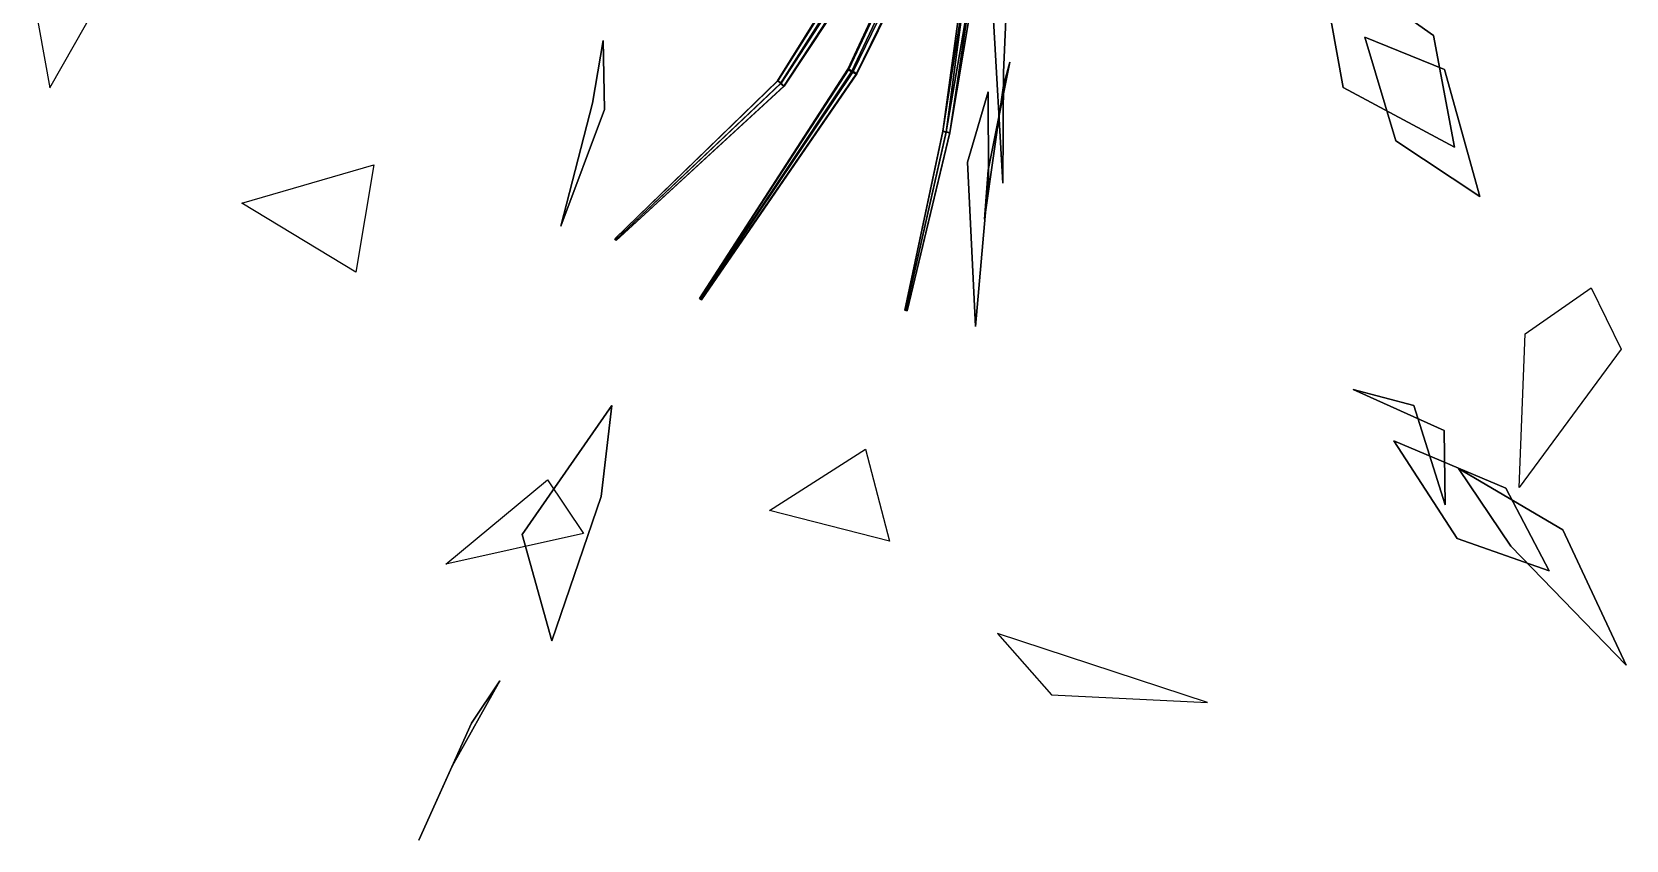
# Model space of a CAD drawing. Extents: x -4.17 to 3.96, y -4.63 to 4.19.
# Drawn here: x -3.78 to 2.42, y -4.63 to -1.49 of the extents above; entities that cross this region are included whole.
import ezdxf

# ---------------------------------------------------------------- set-up
doc = ezdxf.new("R2010")
doc.units = 0
doc.header["$MEASUREMENT"] = 0
for name, color, linetype in [('2D_PLAN', 7, 'CONTINUOUS'), ('BARK_DEC3', 35, 'CONTINUOUS'), ('LEAVES_DEC3', 64, 'CONTINUOUS')]:
    doc.layers.add(name, color=color, linetype=linetype)

msp = doc.modelspace()

# ---------------------------------------------------------------- linework, layer by layer
at = {"layer": '2D_PLAN'}
for p, q in [((-3.7773, -1.3152), (-3.7074, -1.7039)), ((-3.7074, -1.7039), (-3.5209, -1.375)), ((-2.9613, -2.1522), (-2.4483, -2.0028)), ((-2.4483, -2.0028), (-2.5183, -2.4213)), ((-2.5183, -2.4213), (-2.9613, -2.1522)), ((2.0286, -2.6604), (2.2851, -2.4811)), ((2.2851, -2.4811), (2.4017, -2.7202)), ((2.0053, -3.2583), (2.0286, -2.6604)), ((2.4017, -2.7202), (2.0053, -3.2583)), ((-0.9094, -3.348), (-0.5363, -3.1088)), ((-0.5363, -3.1088), (-0.443, -3.4675)), ((-2.1685, -3.5572), (-1.7721, -3.2284)), ((-1.7721, -3.2284), (-1.6322, -3.4376)), ((-0.443, -3.4675), (-0.9094, -3.348)), ((-1.6322, -3.4376), (-2.1685, -3.5572)), ((0.7928, -4.0953), (-0.0233, -3.8263)), ((-0.0233, -3.8263), (0.1866, -4.0654)), ((0.1866, -4.0654), (0.7928, -4.0953))]:
    msp.add_line(p, q, dxfattribs=at)
at = {"layer": 'BARK_DEC3'}
for points in [[(-0.8667, -1.6873, 8.8466), (-0.8785, -1.6765, 8.8562), (-0.304, -0.753, 8.6994), (-0.2829, -0.7657, 8.6765)], [(-0.8785, -1.6765, 8.8562), (-0.8771, -1.6757, 8.8748), (-0.2958, -0.7534, 8.7317), (-0.304, -0.753, 8.6994)], [(-0.8771, -1.6757, 8.8748), (-0.8639, -1.6857, 8.8838), (-0.2664, -0.7666, 8.7413), (-0.2958, -0.7534, 8.7317)], [(-0.8535, -1.6973, 8.8555), (-0.8667, -1.6873, 8.8466), (-0.2829, -0.7657, 8.6765), (-0.2535, -0.7789, 8.6859)], [(-0.8639, -1.6857, 8.8838), (-0.8521, -1.6965, 8.8742), (-0.2452, -0.7794, 8.7184), (-0.2664, -0.7666, 8.7413)], [(-0.8521, -1.6965, 8.8742), (-0.8535, -1.6973, 8.8555), (-0.2535, -0.7789, 8.6859), (-0.2452, -0.7794, 8.7184)], [(-0.605, -1.6313, 7.5545), (-0.6016, -1.6309, 7.5757), (-0.2096, -0.7966, 7.4814), (-0.2179, -0.7966, 7.4494)], [(-0.5908, -1.6409, 7.5416), (-0.605, -1.6313, 7.5545), (-0.2179, -0.7966, 7.4494), (-0.1961, -0.8069, 7.4265)], [(-0.6016, -1.6309, 7.5757), (-0.5839, -1.64, 7.584), (-0.1794, -0.8069, 7.4906), (-0.2096, -0.7966, 7.4814)], [(-0.5731, -1.65, 7.5498), (-0.5908, -1.6409, 7.5416), (-0.1961, -0.8069, 7.4265), (-0.1659, -0.8172, 7.4358)], [(-0.5839, -1.64, 7.584), (-0.5697, -1.6496, 7.571), (-0.1576, -0.8172, 7.4678), (-0.1794, -0.8069, 7.4906)], [(-0.5697, -1.6496, 7.571), (-0.5731, -1.65, 7.5498), (-0.1659, -0.8172, 7.4358), (-0.1576, -0.8172, 7.4678)], [(-0.2361, -1.8725, 3.1787), (-0.2362, -1.8733, 3.1947), (-0.1272, -1.0727, 3.2712), (-0.1115, -1.0715, 3.2495)], [(-0.2362, -1.8733, 3.1947), (-0.2227, -1.8763, 3.2027), (-0.1166, -1.0778, 3.2951), (-0.1272, -1.0727, 3.2712)], [(-0.2223, -1.8746, 3.1707), (-0.2361, -1.8725, 3.1787), (-0.1115, -1.0715, 3.2495), (-0.0852, -1.0755, 3.2519)], [(-0.2227, -1.8763, 3.2027), (-0.209, -1.8784, 3.1947), (-0.0903, -1.0818, 3.2975), (-0.1166, -1.0778, 3.2951)], [(-0.2088, -1.8776, 3.1787), (-0.2223, -1.8746, 3.1707), (-0.0852, -1.0755, 3.2519), (-0.0746, -1.0806, 3.2759)], [(-0.209, -1.8784, 3.1947), (-0.2088, -1.8776, 3.1787), (-0.0746, -1.0806, 3.2759), (-0.0903, -1.0818, 3.2975)], [(-1.1819, -2.5236, 7.6476), (-1.1812, -2.5236, 7.6526), (-0.6016, -1.6309, 7.5757), (-0.605, -1.6313, 7.5545)], [(-1.1787, -2.5261, 7.6447), (-1.1819, -2.5236, 7.6476), (-0.605, -1.6313, 7.5545), (-0.5908, -1.6409, 7.5416)], [(-1.1812, -2.5236, 7.6526), (-1.1773, -2.5261, 7.6545), (-0.5839, -1.64, 7.584), (-0.6016, -1.6309, 7.5757)], [(-1.1748, -2.5285, 7.6466), (-1.1787, -2.5261, 7.6447), (-0.5908, -1.6409, 7.5416), (-0.5731, -1.65, 7.5498)], [(-1.1773, -2.5261, 7.6545), (-1.1741, -2.5285, 7.6516), (-0.5697, -1.6496, 7.571), (-0.5839, -1.64, 7.584)], [(-1.1741, -2.5285, 7.6516), (-1.1748, -2.5285, 7.6466), (-0.5731, -1.65, 7.5498), (-0.5697, -1.6496, 7.571)], [(-1.5111, -2.2911, 8.8801), (-1.511, -2.2911, 8.8851), (-0.8771, -1.6757, 8.8748), (-0.8785, -1.6765, 8.8562)], [(-1.5082, -2.2943, 8.8775), (-1.5111, -2.2911, 8.8801), (-0.8785, -1.6765, 8.8562), (-0.8667, -1.6873, 8.8466)], [(-1.511, -2.2911, 8.8851), (-1.508, -2.2943, 8.8875), (-0.8639, -1.6857, 8.8838), (-0.8771, -1.6757, 8.8748)], [(-1.5052, -2.2974, 8.88), (-1.5082, -2.2943, 8.8775), (-0.8667, -1.6873, 8.8466), (-0.8535, -1.6973, 8.8555)], [(-1.508, -2.2943, 8.8875), (-1.5051, -2.2974, 8.885), (-0.8521, -1.6965, 8.8742), (-0.8639, -1.6857, 8.8838)], [(-1.5051, -2.2974, 8.885), (-1.5052, -2.2974, 8.88), (-0.8535, -1.6973, 8.8555), (-0.8521, -1.6965, 8.8742)], [(-0.3831, -2.5691, 3.1842), (-0.3831, -2.5691, 3.1892), (-0.2362, -1.8733, 3.1947), (-0.2361, -1.8725, 3.1787)], [(-0.3789, -2.5701, 3.1817), (-0.3831, -2.5691, 3.1842), (-0.2361, -1.8725, 3.1787), (-0.2223, -1.8746, 3.1707)], [(-0.3831, -2.5691, 3.1892), (-0.3789, -2.5701, 3.1917), (-0.2227, -1.8763, 3.2027), (-0.2362, -1.8733, 3.1947)], [(-0.3747, -2.571, 3.1842), (-0.3789, -2.5701, 3.1817), (-0.2223, -1.8746, 3.1707), (-0.2088, -1.8776, 3.1787)], [(-0.3789, -2.5701, 3.1917), (-0.3747, -2.571, 3.1892), (-0.209, -1.8784, 3.1947), (-0.2227, -1.8763, 3.2027)], [(-0.3747, -2.571, 3.1892), (-0.3747, -2.571, 3.1842), (-0.2088, -1.8776, 3.1787), (-0.209, -1.8784, 3.1947)]]:
    msp.add_3dface(points, dxfattribs=at)
at = {"layer": 'LEAVES_DEC3'}
for points in [[(0.0302, -0.9659, 10.9244), (0, -1.6442, 11.1153), (-0.0018, -2.0747, 11.2983), (-0.0403, -1.4189, 11.3466)], [(0.0302, -0.9659, 10.9244), (-0.0403, -1.4189, 11.3466), (-0.0018, -2.0747, 11.2983), (0, -1.6442, 11.1153)], [(1.2275, -1.1853, 8.7883), (1.6724, -1.5004, 8.7022), (1.7541, -1.9348, 8.6976), (1.3209, -1.7022, 8.9669)], [(1.2275, -1.1853, 8.7883), (1.3209, -1.7022, 8.9669), (1.7541, -1.9348, 8.6976), (1.6724, -1.5004, 8.7022)], [(-1.5556, -1.519, 3.2293), (-1.5516, -1.7878, 3.1754), (-1.7209, -2.2417, 3.194), (-1.5978, -1.7637, 3.2374)], [(-1.5556, -1.519, 3.2293), (-1.5978, -1.7637, 3.2374), (-1.7209, -2.2417, 3.194), (-1.5516, -1.7878, 3.1754)], [(1.4057, -1.5069, 4.87), (1.5253, -1.9091, 4.9437), (1.8519, -2.1259, 4.8237), (1.7148, -1.632, 4.8129)], [(1.4057, -1.5069, 4.87), (1.7148, -1.632, 4.8129), (1.8519, -2.1259, 4.8237), (1.5253, -1.9091, 4.9437)], [(0.0244, -1.6036, 3.2243), (0, -1.695, 2.8787), (-0.0731, -2.2145, 2.4317), (-0.0597, -2.0236, 3.0277)], [(0.0244, -1.6036, 3.2243), (-0.0597, -2.0236, 3.0277), (-0.0731, -2.2145, 2.4317), (0, -1.695, 2.8787)], [(-0.0594, -1.7193, 9.3324), (-0.1403, -1.9927, 9.3253), (-0.1086, -2.6317, 9.5159), (-0.0577, -2.0552, 9.6719)], [(-0.0594, -1.7193, 9.3324), (-0.0577, -2.0552, 9.6719), (-0.1086, -2.6317, 9.5159), (-0.1403, -1.9927, 9.3253)], [(1.718, -3.3259, 7.6251), (1.7138, -3.0363, 7.1829), (1.3594, -2.8776, 7.0705), (1.5962, -2.9395, 7.4679)], [(1.718, -3.3259, 7.6251), (1.5962, -2.9395, 7.4679), (1.3594, -2.8776, 7.0705), (1.7138, -3.0363, 7.1829)], [(-1.5224, -2.9397, 3.9925), (-1.5639, -3.2932, 3.782), (-1.7557, -3.8554, 3.8177), (-1.8715, -3.4409, 4.0159)], [(-1.5224, -2.9397, 3.9925), (-1.8715, -3.4409, 4.0159), (-1.7557, -3.8554, 3.8177), (-1.5639, -3.2932, 3.782)], [(2.1213, -3.5824, 4.9722), (1.9534, -3.2613, 4.9514), (1.5178, -3.0764, 4.9551), (1.7641, -3.457, 4.8728)], [(2.1213, -3.5824, 4.9722), (1.7641, -3.457, 4.8728), (1.5178, -3.0764, 4.9551), (1.9534, -3.2613, 4.9514)], [(2.421, -3.9492, 8.6919), (1.9725, -3.4865, 8.7188), (1.7696, -3.1841, 8.9432), (2.1755, -3.4233, 8.9278)], [(2.421, -3.9492, 8.6919), (2.1755, -3.4233, 8.9278), (1.7696, -3.1841, 8.9432), (1.9725, -3.4865, 8.7188)], [(-1.9586, -4.0099, 7.7343), (-2.0684, -4.1755, 7.3875), (-2.2733, -4.6303, 6.9802), (-2.1436, -4.3423, 7.4237)], [(-1.9586, -4.0099, 7.7343), (-2.1436, -4.3423, 7.4237), (-2.2733, -4.6303, 6.9802), (-2.0684, -4.1755, 7.3875)]]:
    msp.add_3dface(points, dxfattribs=at)

doc.saveas('drawing.dxf')
